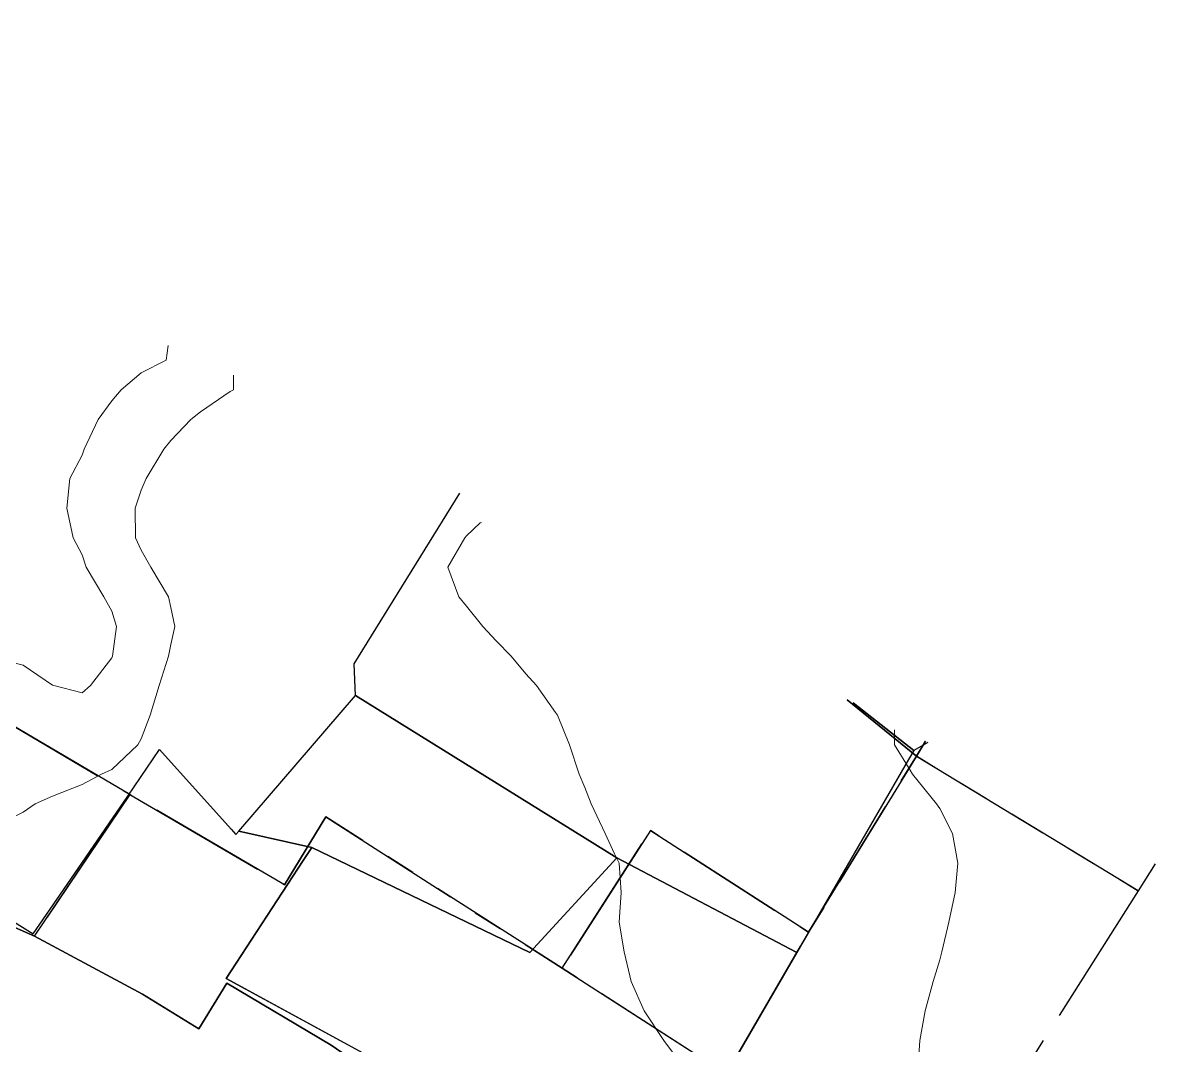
# Model space of a CAD drawing. Header units: centimetres. Extents: x 0 to 642158, y -847 to 649707.
# Drawn here: x 616421.24 to 616440.39, y 621818.67 to 621835.96 of the extents above; entities that cross this region are included whole.
import ezdxf

# ---------------------------------------------------------------- set-up
doc = ezdxf.new("R2010")
doc.units = ezdxf.units.CM
doc.header["$MEASUREMENT"] = 0
doc.linetypes.add('CENTERX2', pattern=[4, 2.5, -0.5, 0.5, -0.5])
doc.layers.add('SPW_batiments', color=7, linetype='Continuous')
doc.layers.add('SPW_parcellaire cadastral', color=7, linetype='CENTERX2', lineweight=25, true_color=0xff0542)
doc.layers.add('WAL_topographie 0.5', color=253, linetype='Continuous', lineweight=20)

msp = doc.modelspace()

# ---------------------------------------------------------------- linework, layer by layer
at = {"layer": 'SPW_batiments'}
for points in [[(616436.31, 621823.654), (616436.222, 621823.502), (616434.332, 621820.24), (616431.291, 621821.839), (616426.873, 621824.58), (616426.851, 621825.117), (616428.637, 621828.005)], [(616426.132, 621822.012), (616424.899, 621822.29), (616426.873, 621824.58), (616431.291, 621821.839), (616429.818, 621820.24), (616426.132, 621822.012)], [(616435.288, 621824.458), (616436.31, 621823.654)], [(616436.545, 621823.787), (616436.31, 621823.654), (616435.288, 621824.458)], [(616420.226, 621821.298), (616421.423, 621820.551), (616421.935, 621821.299), (616423.02, 621822.883), (616423.56, 621823.672)], [(616423.56, 621823.672), (616424.767, 621822.32), (616424.847, 621822.23), (616424.899, 621822.29), (616426.132, 621822.012), (616425.988, 621821.792), (616425.192, 621820.576), (616424.684, 621819.799), (616425.972, 621819.097), (616427.438, 621818.298), (616426.837, 621817.457), (616426.767, 621817.359), (616426.695, 621817.258), (616426.349, 621816.774), (616425.401, 621815.446), (616422.635, 621816.667), (616420.781, 621817.486)], [(616429.818, 621820.24), (616431.291, 621821.839), (616434.332, 621820.24), (616431.954, 621816.136), (616431.86, 621815.973), (616427.437, 621818.298), (616424.684, 621819.799), (616425.988, 621821.791), (616426.132, 621822.012), (616429.818, 621820.24)]]:
    msp.add_lwpolyline(points, dxfattribs=at)
at = {"layer": 'SPW_parcellaire cadastral'}
for points in [[(616434.531, 621820.582), (616431.858, 621822.298), (616430.364, 621819.971), (616426.371, 621822.529), (616425.671, 621821.382), (616423.056, 621822.909), (616410.005, 621830.579), (616413.725, 621835.958)], [(616407.129, 621826.977), (616410.005, 621830.579), (616423.056, 621822.909), (616421.444, 621820.514), (616420.91, 621820.753), (616419.668, 621819.038), (616416.034, 621821.435), (616407.129, 621826.977)], [(616435.186, 621824.512), (616436.355, 621823.556), (616434.531, 621820.582)], [(616436.507, 621823.808), (616436.355, 621823.556), (616435.186, 621824.512)], [(616440.394, 621821.734), (616440.106, 621821.282), (616436.355, 621823.556), (616436.507, 621823.808)], [(616433.139, 621818.184), (616434.531, 621820.582), (616436.355, 621823.556), (616440.106, 621821.282), (616436.641, 621815.817), (616433.139, 621818.184)], [(616433.139, 621818.184), (616431.446, 621815.291), (616426.458, 621818.669), (616424.694, 621819.717), (616424.225, 621818.949), (616423.268, 621819.533), (616421.444, 621820.514), (616423.056, 621822.909), (616425.671, 621821.382), (616426.371, 621822.529), (616430.364, 621819.971), (616433.139, 621818.184)], [(616433.139, 621818.184), (616430.364, 621819.971), (616431.858, 621822.298), (616434.531, 621820.582), (616433.139, 621818.184)], [(616421.444, 621820.514), (616423.268, 621819.533), (616424.225, 621818.949), (616424.694, 621819.717), (616426.458, 621818.669), (616431.446, 621815.291), (616429.17, 621811.565), (616423.886, 621815.106), (616415.683, 621820.971), (616416.034, 621821.435), (616419.668, 621819.038), (616420.91, 621820.753), (616421.444, 621820.514)]]:
    msp.add_lwpolyline(points, dxfattribs=at)
at = {"layer": 'WAL_topographie 0.5'}
for points in [[(616423.703, 621830.5), (616423.671, 621830.25), (616423.25, 621830.036), (616422.909, 621829.75), (616422.75, 621829.567), (616422.518, 621829.25), (616422.285, 621828.75), (616422.25, 621828.646), (616422.043, 621828.25), (616421.993, 621827.75), (616422.098, 621827.25), (616422.25, 621826.961), (616422.316, 621826.75), (616422.616, 621826.25), (616422.75, 621826.009), (616422.83, 621825.75), (616422.761, 621825.25), (616422.75, 621825.222), (616422.392, 621824.75), (616422.25, 621824.63), (616421.771, 621824.75), (616421.75, 621824.758), (616421.25, 621825.095), (616420.75, 621825.217)], [(616424.807, 621830), (616424.807, 621829.75), (616424.75, 621829.721), (616424.25, 621829.377), (616424.087, 621829.25), (616423.75, 621828.896), (616423.629, 621828.75), (616423.333, 621828.25), (616423.25, 621828.055), (616423.145, 621827.75), (616423.149, 621827.25), (616423.25, 621827.042), (616423.41, 621826.75), (616423.711, 621826.25), (616423.75, 621826.07), (616423.817, 621825.75), (616423.75, 621825.445), (616423.71, 621825.25), (616423.554, 621824.75), (616423.401, 621824.25), (616423.25, 621823.849), (616423.193, 621823.75), (616422.75, 621823.33), (616422.577, 621823.25), (616422.25, 621823.079), (616421.75, 621822.883), (616421.454, 621822.75), (616421.25, 621822.613), (616420.75, 621822.365)], [(616429, 621827.51), (616428.98, 621827.5), (616428.75, 621827.283), (616428.717, 621827.25), (616428.434, 621826.75), (616428.621, 621826.25), (616428.75, 621826.095), (616429.022, 621825.75), (616429.25, 621825.509), (616429.503, 621825.25), (616429.75, 621824.951), (616429.934, 621824.75), (616430.25, 621824.295), (616430.287, 621824.25), (616430.489, 621823.75), (616430.65, 621823.25), (616430.75, 621823.025), (616430.858, 621822.75), (616431.095, 621822.25), (616431.25, 621821.908), (616431.327, 621821.75), (616431.365, 621821.25), (616431.33, 621820.75), (616431.411, 621820.25), (616431.531, 621819.75), (616431.75, 621819.25), (616431.75, 621819.25), (616432.087, 621818.75), (616432.25, 621818.532)], [(616435.983, 621824), (616435.983, 621823.75), (616436.25, 621823.321), (616436.286, 621823.25), (616436.696, 621822.75), (616436.75, 621822.671), (616436.962, 621822.25), (616437.055, 621821.75), (616437.008, 621821.25), (616436.903, 621820.75), (616436.786, 621820.25), (616436.75, 621820.116), (616436.639, 621819.75), (616436.504, 621819.25), (616436.41, 621818.75), (616436.376, 621818.25)]]:
    msp.add_lwpolyline(points, dxfattribs=at)

doc.saveas('drawing.dxf')
